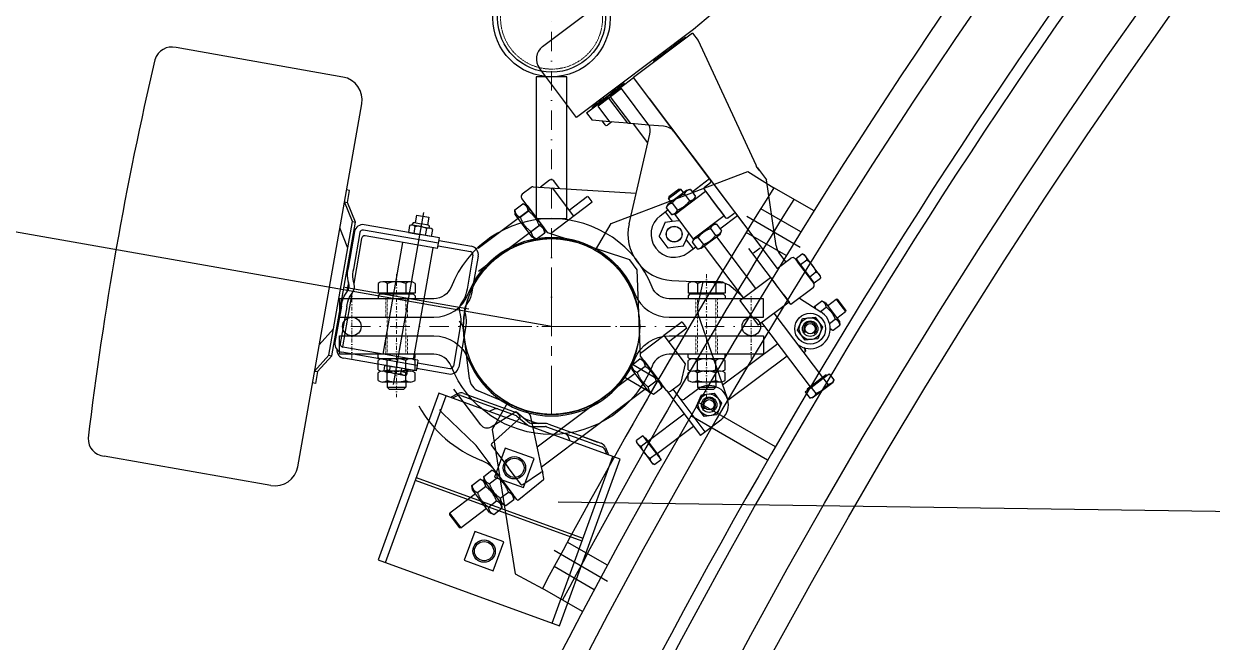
# Model space of a CAD drawing. Header units: millimetres. Extents: x -139278 to 641613, y -260926 to 217780.
# Drawn here: x 141331 to 142101, y -78704 to -78303 of the extents above; entities that cross this region are included whole.
import ezdxf

# ---------------------------------------------------------------- set-up
doc = ezdxf.new("R2010")
doc.units = ezdxf.units.MM
for name, pattern in [('MITTE', [50.8, 31.75, -6.35, 6.35, -6.35]), ('STRICHLINIE', [0.75, 0.5, -0.25]), ('STRICHPUNKT', [25.4, 12.7, -6.35, 0, -6.35])]:
    doc.linetypes.add(name, pattern=pattern)
for name, color, linetype, lineweight in [('10_30_AntennentraegerAchse', 61, 'MITTE', 18), ('10_30_Sektorantenne_MHA', 21, 'Continuous', 25), ('10_31_SystemGestell_Kabelbock', 6, 'Continuous', 25), ('10_yy_Stahl', 6, 'Continuous', 25), ('10_yy_Stahl_Achse', 8, 'STRICHPUNKT', 9), ('10_yy_Stahl_VDK', 8, 'STRICHLINIE', 9), ('20_30_Sektorantenne_MHA', 7, 'Continuous', 25), ('99_Gebaeude_VDK', 53, 'STRICHLINIE', 18)]:
    doc.layers.add(name, color=color, linetype=linetype, lineweight=lineweight)

# ---------------------------------------------------------------- blocks, each defined once
blk = doc.blocks.new('M12 HV Seite Kopf')
at = {"color": 0, "linetype": 'ByBlock', "lineweight": -2}
for p, q in [((-11.96, 10), (-11.96, 3.6)), ((8.97, 11), (-8.97, 11)), ((-5.98, 10), (-5.98, 3.6)), ((5.98, 10), (5.98, 3.6)), ((11.96, 10), (11.96, 3.6)), ((-11, 3), (-12, 2)), ((-12, 2), (-12, 0)), ((12, 0), (-12, 0)), ((11.96, 3.6), (-11.96, 3.6)), ((11, 3), (-11, 3)), ((-10, 3.6), (-10, 3)), ((10, 3.6), (10, 3)), ((11, 3), (12, 2)), ((12, 2), (12, 0))]:
    blk.add_line(p, q, dxfattribs=at)
for centre, radius, start, end in [((-8.97, 6.03), 4.97, 53.00075, 126.99925), ((0, -7.37), 18.37, 71.00542, 108.99458), ((8.97, 6.03), 4.97, 53.00075, 126.99925)]:
    blk.add_arc(centre, radius, start, end, dxfattribs=at)
blk = doc.blocks.new('M 12 HV Seite Mutter gekontert')
at = {"color": 0, "linetype": 'ByBlock', "lineweight": -2}
for p, q in [((0, 12), (0, -12)), ((2, 12), (0, 12)), ((3, 11), (2, 12)), ((3, 11), (3, -11)), ((10, 11.96), (4, 11.96)), ((11, 8.97), (11, -8.97)), ((11, 8.97), (11, -8.97)), ((17, 11.96), (12, 11.96)), ((18, 8.97), (18, -8.97)), ((10, 5.98), (4, 5.98)), ((17, 5.98), (12, 5.98)), ((18, 6), (21.25, 6)), ((21.25, -6), (21.25, 6)), ((21.25, 6), (22.75, 4.5)), ((22.75, 4.5), (22.75, -4.5)), ((10, -5.98), (4, -5.98)), ((17, -5.98), (12, -5.98)), ((18, -6), (21.25, -6)), ((21.25, -6), (22.75, -4.5)), ((2, -12), (0, -12)), ((3, -11), (2, -12)), ((10, -11.96), (4, -11.96)), ((17, -11.96), (12, -11.96))]:
    blk.add_line(p, q, dxfattribs=at)
for centre, radius, start, end in [((7.97, 8.97), 4.97, 143.00075, 216.99925), ((6.03, 8.97), 4.97, 323.00075, 36.99925), ((15.97, 8.97), 4.97, 143.00075, 216.99925), ((13.03, 8.97), 4.97, 323.00075, 36.99925), ((21.37, 0), 18.37, 161.00542, 198.99458), ((-7.37, 0), 18.37, 341.00542, 18.99458), ((29.37, 0), 18.37, 161.00542, 198.99458), ((-0.37, 0), 18.37, 341.00542, 18.99458), ((7.97, -8.97), 4.97, 143.00075, 216.99925), ((6.03, -8.97), 4.97, 323.00075, 36.99925), ((15.97, -8.97), 4.97, 143.00075, 216.99925), ((13.03, -8.97), 4.97, 323.00075, 36.99925)]:
    blk.add_arc(centre, radius, start, end, dxfattribs=at)
blk = doc.blocks.new('M12 HV Schelle seite')
at = {"color": 8, "linetype": 'STRICHPUNKT', "lineweight": 5, "ltscale": 0.2}
blk.add_line((0, 16), (0, -63.75), dxfattribs=at)
at = {"layer": '10_yy_Stahl_VDK', "ltscale": 0.2}
for p, q in [((-7, -12), (-7, 0)), ((6, 0), (6, -36)), ((7, -12), (7, 0)), ((-6, 0), (-6, -36)), ((-7, -36), (-7, -24)), ((7, -36), (7, -24))]:
    blk.add_line(p, q, dxfattribs=at)
blk.add_blockref('M12 HV Seite Kopf', (0, 0))
at = {"rotation": 270}
blk.add_blockref('M 12 HV Seite Mutter gekontert', (0, -36), dxfattribs=at)
blk = doc.blocks.new('Sektor-AL 114.3 oben_08')
for points in [[(22163.34, 10928.02, -0.308308), (22155.73, 10916.85, 0.681385), (22155.73, 10786.56, -0.308308), (22163.34, 10775.39), (22163.34, 10714.21), (22175.34, 10714.21), (22175.34, 10775.39, 0.308308), (22160.12, 10797.73, -0.681385), (22160.12, 10905.69, 0.308308), (22175.34, 10928.02), (22175.34, 10989.21), (22163.34, 10989.21)], [(22199.34, 10928.02, 0.308308), (22206.95, 10916.85, -0.681385), (22206.95, 10786.56, 0.308308), (22199.34, 10775.39), (22199.34, 10714.21), (22187.34, 10714.21), (22187.34, 10775.39, -0.308308), (22202.56, 10797.73, 0.681385), (22202.56, 10905.69, -0.308308), (22187.34, 10928.02), (22187.34, 10989.21), (22199.34, 10989.21)]]:
    blk.add_lwpolyline(points, format="xyb", close=True)
blk.add_lwpolyline([(22019.39, 10841.71), (22111.34, 10841.71), (22111.34, 10861.71), (22019.39, 10861.71)], close=True)
for centre, radius in [((22181.34, 10981.21), 6), ((21981.34, 10851.71), 38.05), ((21981.34, 10851.71), 35), ((22181.34, 10722.21), 6)]:
    blk.add_circle(centre, radius)
at = {"layer": '10_yy_Stahl_Achse'}
for p, q in [((22181.34, 10989.21), (22181.34, 10714.21)), ((22181.34, 10851.71), (21981.34, 10851.71))]:
    blk.add_line(p, q, dxfattribs=at)
at = {"layer": '10_yy_Stahl_Achse', "ltscale": 0.2}
for p, q in [((22202.1, 10981.21), (22160.58, 10981.21)), ((22202.1, 10722.21), (22160.58, 10722.21))]:
    blk.add_line(p, q, dxfattribs=at)
at = {"layer": '10_yy_Stahl_VDK'}
blk.add_circle((21981.34, 10851.71), 33.05, dxfattribs=at)
at = {"layer": '99_Gebaeude_VDK'}
blk.add_circle((22181.34, 10851.71), 57.15, dxfattribs=at)
at = {"rotation": 90}
for p in [(22163.34, 10952.21), (22163.34, 10751.21)]:
    blk.add_blockref('M12 HV Schelle seite', p, dxfattribs=at)

msp = doc.modelspace()

# ---------------------------------------------------------------- linework, layer by layer
for p, q in [((141828.826, -78252.871), (141765.211, -78306.443)), ((141667.273, -78317.638), (141716.788, -78280.326)), ((141765.211, -78306.443), (141689.377, -78363.588)), ((141764.553, -78308.817), (141726.218, -78337.704)), ((141749.711, -78319.375), (141760.093, -78311.552)), ((141757.14, -78313.777), (141756.538, -78312.978)), ((141758.09, -78313.062), (141757.14, -78313.777)), ((141758.09, -78313.062), (141757.488, -78312.263)), ((141760.093, -78311.552), (141760.394, -78311.951)), ((141764.553, -78308.817), (141768.164, -78313.609)), ((141673.162, -78499.143), (140658.821, -78320.287)), ((141739.329, -78327.199), (141749.711, -78319.375)), ((141746.952, -78321.454), (141746.351, -78320.655)), ((141747.902, -78320.739), (141746.952, -78321.454)), ((141747.902, -78320.739), (141747.3, -78319.94)), ((141751.281, -78318.192), (141750.679, -78317.394)), ((141752.817, -78317.035), (141751.281, -78318.192)), ((141752.817, -78317.035), (141752.215, -78316.236)), ((141753.175, -78316.765), (141752.573, -78315.966)), ((141754.393, -78315.847), (141753.175, -78316.765)), ((141754.393, -78315.847), (141753.791, -78315.048)), ((141755.786, -78314.798), (141754.393, -78315.847)), ((141755.786, -78314.798), (141755.184, -78313.999)), ((141756.195, -78314.489), (141755.594, -78313.69)), ((141757.14, -78313.777), (141756.195, -78314.489)), ((141768.164, -78313.609), (141805.501, -78394.355)), ((141739.762, -78326.872), (141739.16, -78326.074)), ((141739.329, -78327.199), (141739.63, -78327.598)), ((141740.939, -78325.985), (141739.762, -78326.872)), ((141740.939, -78325.985), (141740.338, -78325.186)), ((141741.298, -78325.715), (141740.696, -78324.916)), ((141741.298, -78325.715), (141740.939, -78325.985)), ((141742.475, -78324.828), (141741.298, -78325.715)), ((141742.475, -78324.828), (141741.873, -78324.029)), ((141742.987, -78324.442), (141742.385, -78323.643)), ((141744.206, -78323.524), (141742.987, -78324.442)), ((141744.206, -78323.524), (141743.604, -78322.725)), ((141745.598, -78322.475), (141744.206, -78323.524)), ((141745.598, -78322.475), (141744.996, -78321.676)), ((141746.008, -78322.166), (141745.406, -78321.367)), ((141746.952, -78321.454), (141746.008, -78322.166)), ((141689.377, -78363.588), (141665.304, -78331.643)), ((141709.945, -78349.341), (141720.327, -78341.518)), ((141716.197, -78344.63), (141715.595, -78343.831)), ((141716.607, -78344.321), (141716.005, -78343.522)), ((141716.658, -78344.283), (141716.056, -78343.484)), ((141717.016, -78344.012), (141716.415, -78343.214)), ((141717.016, -78344.012), (141716.658, -78344.283)), ((141717.579, -78343.588), (141716.978, -78342.79)), ((141718.757, -78342.701), (141717.579, -78343.588)), ((141717.8, -78344.048), (141726.218, -78337.704)), ((141718.757, -78342.701), (141718.155, -78341.902)), ((141719.115, -78342.431), (141718.514, -78341.632)), ((141719.115, -78342.431), (141718.757, -78342.701)), ((141720.293, -78341.544), (141719.115, -78342.431)), ((141720.293, -78341.544), (141719.691, -78340.745)), ((141720.327, -78341.518), (141720.628, -78341.917)), ((141776.47, -78404.39), (141726.218, -78337.704)), ((141699.562, -78357.165), (141709.945, -78349.341)), ((141702.691, -78355.433), (141709.692, -78350.158)), ((141718.402, -78344.847), (141703.293, -78356.232)), ((141707.187, -78351.419), (141705.651, -78352.577)), ((141707.187, -78351.419), (141706.585, -78350.621)), ((141710.107, -78349.845), (141709.692, -78350.158)), ((141710.107, -78349.845), (141710.384, -78349.636)), ((141722.623, -78367.317), (141710.294, -78350.956)), ((141710.799, -78349.324), (141710.384, -78349.636)), ((141710.799, -78349.324), (141717.8, -78344.048)), ((141724.475, -78367.473), (141711.401, -78350.122)), ((141712.102, -78347.716), (141711.5, -78346.917)), ((141713.043, -78347.006), (141712.102, -78347.716)), ((141713.043, -78347.006), (141712.441, -78346.208)), ((141713.996, -78346.289), (141713.043, -78347.006)), ((141713.996, -78346.289), (141713.394, -78345.49)), ((141714.405, -78345.98), (141713.804, -78345.181)), ((141714.559, -78345.864), (141713.957, -78345.066)), ((141714.559, -78345.864), (141714.405, -78345.98)), ((141716.197, -78344.63), (141714.559, -78345.864)), ((141716.607, -78344.321), (141716.197, -78344.63)), ((141716.658, -78344.283), (141716.607, -78344.321)), ((141736.196, -78368.461), (141718.402, -78344.847)), ((141736.449, -78351.281), (141819.5, -78461.493)), ((141695.87, -78360.573), (141702.691, -78355.433)), ((141699.562, -78357.165), (141699.863, -78357.564)), ((141700.378, -78356.55), (141699.776, -78355.752)), ((141701.32, -78355.841), (141700.378, -78356.55)), ((141701.32, -78355.841), (141700.718, -78355.042)), ((141702.272, -78355.123), (141701.32, -78355.841)), ((141702.272, -78355.123), (141701.67, -78354.324)), ((141702.682, -78354.814), (141702.08, -78354.016)), ((141702.835, -78354.699), (141702.234, -78353.9)), ((141702.835, -78354.699), (141702.682, -78354.814)), ((141704.474, -78353.464), (141702.835, -78354.699)), ((141710.902, -78366.328), (141703.293, -78356.232)), ((141704.474, -78353.464), (141703.872, -78352.665)), ((141704.883, -78353.155), (141704.281, -78352.357)), ((141704.934, -78353.117), (141704.333, -78352.318)), ((141704.883, -78353.155), (141704.474, -78353.464)), ((141705.293, -78352.847), (141704.691, -78352.048)), ((141705.293, -78352.847), (141704.934, -78353.117)), ((141705.651, -78352.577), (141705.049, -78351.778)), ((141695.87, -78360.573), (141699.481, -78365.365)), ((141710.902, -78366.328), (141699.481, -78365.365)), ((141707.988, -78368.346), (141706.167, -78365.929)), ((141712.184, -78366.436), (141709.388, -78368.543)), ((141722.623, -78367.317), (141710.902, -78366.328)), ((141723.317, -78367.375), (141722.623, -78367.317)), ((141723.781, -78367.414), (141723.317, -78367.375)), ((141723.418, -78432.496), (141736.841, -78374.353)), ((141724.475, -78367.473), (141723.781, -78367.414)), ((141736.196, -78368.461), (141724.475, -78367.473)), ((141735.541, -78379.985), (141726.223, -78367.62)), ((141745.836, -78369.274), (141736.196, -78368.461)), ((141807.755, -78397.719), (141805.949, -78395.323)), ((141806.592, -78396.176), (141812.569, -78404.108)), ((141671.869, -78404.328), (141665.95, -78408.789)), ((141678.316, -78409.56), (141674.67, -78404.722)), ((141764.241, -78411.728), (141775.567, -78403.192)), ((141776.47, -78404.39), (141819.5, -78461.493)), ((141818.706, -78446.751), (141812.569, -78404.108)), ((141659.988, -78408.898), (141654.19, -78413.268)), ((141661.317, -78408.5), (141727.998, -78412.659)), ((141687.522, -78427.592), (141673.718, -78409.273)), ((141748.485, -78419.844), (141760.704, -78410.636)), ((141748.485, -78419.844), (141760.704, -78410.636)), ((141749.022, -78416.153), (141753.015, -78413.144)), ((141752.563, -78412.545), (141749.169, -78415.102)), ((141755.958, -78409.987), (141752.563, -78412.545)), ((141753.015, -78413.144), (141757.008, -78410.135)), ((141753.02, -78426.444), (141772.986, -78411.398)), ((141755.958, -78409.987), (141757.008, -78410.135)), ((141758.588, -78412.231), (141757.008, -78410.135)), ((141759.268, -78413.285), (141762.576, -78417.676)), ((141760.704, -78410.636), (141763.188, -78410.331)), ((141763.188, -78410.331), (141766.496, -78414.721)), ((141772.083, -78410.2), (141785.925, -78428.569)), ((141772.28, -78408.8), (141776.273, -78405.791)), ((141772.986, -78411.398), (141776.446, -78415.991)), ((141843.303, -78424.169), (141817.306, -78409.159)), ((141649.266, -78423.514), (141654.534, -78419.544)), ((141670.647, -78438.431), (141653.796, -78416.069)), ((141657.299, -78420.717), (141654.534, -78419.544)), ((141657.299, -78420.717), (141668.348, -78435.38)), ((141699.502, -78418.565), (141672.383, -78439.001)), ((141684.513, -78423.599), (141696.493, -78414.572)), ((141696.659, -78414.793), (141699.313, -78418.314)), ((141748.485, -78419.844), (141747.507, -78422.148)), ((141749.169, -78415.102), (141749.022, -78416.153)), ((141750.601, -78418.249), (141749.022, -78416.153)), ((141751.427, -78419.194), (141754.736, -78423.584)), ((141765.519, -78417.025), (141753.299, -78426.233)), ((141765.519, -78417.025), (141766.496, -78414.721)), ((141781.562, -78422.779), (141776.446, -78415.991)), ((141659.212, -78423.257), (141625.65, -78448.547)), ((141649.632, -78426.494), (141649.266, -78423.514)), ((141660.681, -78441.157), (141649.632, -78426.494)), ((141660.681, -78441.157), (141649.632, -78426.494)), ((141652.811, -78428.218), (141658.079, -78424.248)), ((141743.622, -78427.265), (141748.559, -78423.544)), ((141746.816, -78424.858), (141751.327, -78430.843)), ((141747.507, -78422.148), (141750.815, -78426.538)), ((141753.299, -78426.233), (141750.815, -78426.538)), ((141753.02, -78426.444), (141765.056, -78442.416)), ((141785.022, -78427.371), (141765.056, -78442.416)), ((141781.562, -78422.779), (141785.022, -78427.371)), ((141782.295, -78435.687), (141793.622, -78427.152)), ((141787.325, -78428.766), (141791.318, -78425.757)), ((141834.418, -78447.906), (141799.761, -78427.897)), ((141834.829, -78437.752), (141808.835, -78422.744)), ((141666.434, -78432.84), (141625.713, -78463.526)), ((141659.901, -78437.627), (141665.169, -78433.657)), ((141668.348, -78435.38), (141668.714, -78438.361)), ((141746.742, -78431.406), (141742.907, -78440.441)), ((141746.742, -78431.406), (141751.327, -78430.843)), ((141751.327, -78430.843), (141755.911, -78430.28)), ((141765.336, -78442.206), (141777.555, -78432.998)), ((141765.336, -78442.206), (141777.555, -78432.998)), ((141776.119, -78435.647), (141779.427, -78440.037)), ((141777.555, -78432.998), (141780.039, -78432.693)), ((141780.039, -78432.693), (141783.347, -78437.083)), ((141660.681, -78441.157), (141663.446, -78442.331)), ((141663.446, -78442.331), (141668.714, -78438.361)), ((141723.887, -78455.91), (141670.647, -78438.431)), ((141748.814, -78448.279), (141742.907, -78440.441)), ((141758.556, -78447.083), (141760.36, -78442.832)), ((141760.36, -78442.832), (141762.165, -78438.58)), ((141760.36, -78442.832), (141764.871, -78448.817)), ((141765.336, -78442.206), (141764.358, -78444.51)), ((141768.278, -78441.555), (141771.586, -78445.946)), ((141782.369, -78439.387), (141770.15, -78448.595)), ((141805.529, -78474.525), (141780.253, -78440.982)), ((141782.369, -78439.387), (141783.347, -78437.083)), ((141825.36, -78453.069), (141799.369, -78438.063)), ((141758.556, -78447.083), (141748.814, -78448.279)), ((141761.676, -78451.224), (141766.614, -78447.503)), ((141764.358, -78444.51), (141767.666, -78448.9)), ((141770.15, -78448.595), (141767.666, -78448.9)), ((141797.543, -78480.543), (141772.267, -78447)), ((141823.538, -78478.484), (141800.978, -78448.546)), ((141808.456, -78448.261), (141804.161, -78451.498)), ((141825.09, -78457.28), (141820.618, -78451.345)), ((141728.701, -78462.299), (141723.887, -78455.91)), ((141819.5, -78461.493), (141828.285, -78454.873)), ((141831.086, -78455.267), (141843.122, -78471.239)), ((141831.675, -78455.051), (141835.699, -78452.018)), ((141834.626, -78458.968), (141831.675, -78455.051)), ((141832.949, -78456.742), (141832.47, -78457.103)), ((141832.47, -78457.103), (141841.738, -78469.402)), ((141834.626, -78458.968), (141838.651, -78455.936)), ((141840.539, -78466.815), (141834.626, -78458.968)), ((141837.1, -78452.613), (141835.699, -78452.018)), ((141842.215, -78459.401), (141837.1, -78452.613)), ((141847.33, -78466.19), (141842.215, -78459.401)), ((141730.828, -78518.294), (141728.701, -78462.299)), ((141795.147, -78482.348), (141815.113, -78467.303)), ((141815.113, -78467.303), (141818.573, -78471.895)), ((141840.539, -78466.815), (141844.564, -78463.782)), ((141843.491, -78470.732), (141840.539, -78466.815)), ((141847.33, -78466.19), (141847.516, -78467.7)), ((141751.079, -78469.203), (141783.652, -78470.911)), ((141767.993, -78485.771), (141771.41, -78470.269)), ((141796.744, -78479.482), (141789.689, -78473.35)), ((141823.689, -78478.683), (141818.573, -78471.895)), ((141842.728, -78474.04), (141828.353, -78484.873)), ((141842.217, -78469.041), (141841.738, -78469.402)), ((141843.491, -78470.732), (141847.516, -78467.7)), ((141795.147, -78482.348), (141807.183, -78498.321)), ((141828.353, -78484.873), (141823.538, -78478.484)), ((141823.689, -78478.683), (141827.149, -78483.276)), ((141833.943, -78480.66), (141847.835, -78489.62)), ((141843.866, -78485.933), (141848.256, -78482.624)), ((141850.56, -78483.602), (141848.256, -78482.624)), ((141852.155, -78485.719), (141857.745, -78481.506)), ((141858.796, -78481.654), (141857.745, -78481.506)), ((141857.745, -78481.506), (141860.754, -78485.499)), ((141861.353, -78485.048), (141858.796, -78481.654)), ((141827.149, -78483.276), (141807.183, -78498.321)), ((141844.016, -78487.157), (141843.866, -78485.933)), ((141847.448, -78489.38), (141851.21, -78486.545)), ((141850.56, -78483.602), (141859.768, -78495.822)), ((141858.173, -78493.705), (141863.763, -78489.492)), ((141860.754, -78485.499), (141863.763, -78489.492)), ((141863.911, -78488.442), (141861.353, -78485.048)), ((141863.911, -78488.442), (141863.763, -78489.492)), ((141757.878, -78496.033), (141745.898, -78505.06)), ((141760.721, -78499.805), (141758.067, -78496.284)), ((141787.119, -78545.824), (141768.304, -78491.179)), ((141841.009, -78538.224), (141809.579, -78496.515)), ((141848.995, -78532.206), (141817.566, -78490.497)), ((141832.671, -78501.541), (141835.866, -78494.013)), ((141835.866, -78494.013), (141843.984, -78493.016)), ((141843.984, -78493.016), (141848.906, -78499.548)), ((141853.356, -78497.221), (141857.119, -78494.385)), ((141859.768, -78495.822), (141860.073, -78498.306)), ((141619.894, -78533.022), (141615.809, -78499.76)), ((141730.759, -78516.468), (141745.898, -78505.06)), ((141745.898, -78505.06), (141759.74, -78523.429)), ((141748.907, -78509.053), (141760.887, -78500.026)), ((141837.593, -78508.073), (141832.671, -78501.541)), ((141848.906, -78499.548), (141845.711, -78507.077)), ((141853.786, -78500.809), (141855.682, -78501.614)), ((141855.682, -78501.614), (141860.073, -78498.306)), ((141784.085, -78537.013), (141819.81, -78510.092)), ((141833.76, -78511.988), (141834.129, -78511.709)), ((141837.46, -78513.111), (141837.711, -78515.156)), ((141845.711, -78507.077), (141837.593, -78508.073)), ((141725.094, -78524.142), (141730.363, -78520.172)), ((141733.127, -78521.345), (141730.363, -78520.172)), ((141747.679, -78540.656), (141730.828, -78518.294)), ((141787.459, -78546.992), (141825.828, -78518.079)), ((141836.714, -78515.908), (141837.711, -78515.156)), ((141725.46, -78527.123), (141725.094, -78524.142)), ((141736.51, -78541.786), (141725.46, -78527.123)), ((141736.51, -78541.786), (141725.46, -78527.123)), ((141728.639, -78528.846), (141733.908, -78524.876)), ((141733.127, -78521.345), (141744.177, -78536.008)), ((141759.74, -78523.429), (141757.028, -78535.513)), ((141727.374, -78529.662), (141663.91, -78577.486)), ((141735.729, -78538.255), (141740.998, -78534.285)), ((141744.177, -78536.008), (141744.543, -78538.989)), ((141851.152, -78530.581), (141838.853, -78539.849)), ((141841.44, -78538.651), (141849.287, -78532.738)), ((141848.854, -78540.326), (141855.642, -78535.211)), ((141849.287, -78532.738), (141853.204, -78529.786)), ((141849.287, -78532.738), (141852.319, -78536.762)), ((141851.513, -78531.06), (141851.152, -78530.581)), ((141853.204, -78529.786), (141856.237, -78533.811)), ((141855.642, -78535.211), (141856.237, -78533.811)), ((141627.32, -78562.94), (141609.857, -78539.766)), ((141656.76, -78554.103), (141625.912, -78541.009)), ((141734.596, -78539.246), (141666.662, -78590.437)), ((141736.51, -78541.786), (141739.274, -78542.959)), ((141739.274, -78542.959), (141744.543, -78538.989)), ((141747.679, -78540.656), (141769.645, -78569.806)), ((141756.279, -78536.68), (141750.48, -78541.05)), ((141772.84, -78567.399), (141752.077, -78539.846)), ((141767.778, -78539.911), (141759.392, -78546.23)), ((141767.182, -78550.89), (141770.378, -78543.362)), ((141770.378, -78543.362), (141778.496, -78542.365)), ((141778.496, -78542.365), (141783.418, -78548.897)), ((141837.523, -78541.603), (141841.44, -78538.651)), ((141837.523, -78541.603), (141840.555, -78545.627)), ((141839.214, -78540.328), (141838.853, -78539.849)), ((141841.44, -78538.651), (141844.473, -78542.675)), ((141842.065, -78545.442), (141848.854, -78540.326)), ((141772.105, -78557.422), (141767.182, -78550.89)), ((141818.253, -78577.137), (141768.459, -78548.389)), ((141783.418, -78548.897), (141780.222, -78556.425)), ((141842.065, -78545.442), (141840.555, -78545.627)), ((141624.074, -78576.102), (141602.483, -78555.414)), ((141633.962, -78564.171), (141649.305, -78554.584)), ((141652.41, -78558.705), (141634.377, -78574.942)), ((141650.634, -78554.83), (141652.54, -78557.36)), ((141667.037, -78592.201), (141659.697, -78557.666)), ((141735.674, -78573.493), (141759.114, -78555.83)), ((141813.255, -78585.799), (141763.459, -78557.049)), ((141780.222, -78556.425), (141772.105, -78557.422)), ((141741.692, -78581.48), (141765.132, -78563.817)), ((141782.823, -78559.876), (141769.645, -78569.806)), ((141732.295, -78570.007), (141728.271, -78573.04)), ((141728.456, -78574.55), (141728.271, -78573.04)), ((141728.456, -78574.55), (141733.572, -78581.338)), ((141735.247, -78573.924), (141731.223, -78576.957)), ((141732.295, -78570.007), (141735.247, -78573.924)), ((141733.57, -78571.698), (141734.049, -78571.337)), ((141743.317, -78583.636), (141734.049, -78571.337)), ((141735.247, -78573.924), (141741.16, -78581.771)), ((141638.576, -78595.325), (141624.181, -78576.222)), ((141634.247, -78576.287), (141645.049, -78590.622)), ((141733.572, -78581.338), (141738.687, -78588.127)), ((141741.16, -78581.771), (141737.136, -78584.804)), ((141741.16, -78581.771), (141744.112, -78585.688)), ((141738.687, -78588.127), (141740.087, -78588.721)), ((141744.112, -78585.688), (141740.087, -78588.721)), ((141742.838, -78583.997), (141743.317, -78583.636)), ((141621.564, -78602.157), (141626.832, -78598.187)), ((141629.597, -78599.361), (141626.832, -78598.187)), ((141629.231, -78596.38), (141634.499, -78592.41)), ((141629.597, -78599.361), (141629.231, -78596.38)), ((141632.776, -78601.084), (141638.044, -78597.114)), ((141637.264, -78593.584), (141634.499, -78592.41)), ((141637.264, -78593.584), (141648.313, -78608.247)), ((141647.001, -78606.505), (141638.576, -78595.325)), ((141653.207, -78601.448), (141645.049, -78590.622)), ((141654.579, -78601.665), (141665.937, -78593.713)), ((141668.194, -78597.643), (141667.489, -78594.324)), ((141621.93, -78605.138), (141621.564, -78602.157)), ((141632.979, -78619.801), (141621.93, -78605.138)), ((141625.109, -78606.862), (141630.377, -78602.892)), ((141640.646, -78614.024), (141629.597, -78599.361)), ((141640.646, -78614.024), (141629.597, -78599.361)), ((141667.845, -78598.628), (141652.019, -78611.444)), ((141653.207, -78601.448), (141653.306, -78601.579)), ((141653.301, -78601.573), (141653.303, -78601.558)), ((141623.844, -78607.678), (141607.312, -78620.136)), ((141632.199, -78616.271), (141637.467, -78612.301)), ((141639.866, -78610.493), (141645.134, -78606.523)), ((141643.411, -78615.197), (141648.679, -78611.228)), ((141650.591, -78611.269), (141647.001, -78606.505)), ((141648.313, -78608.247), (141648.679, -78611.228)), ((141607.135, -78621.396), (141607.312, -78620.136)), ((141607.135, -78621.396), (141610.204, -78625.469)), ((141610.923, -78624.927), (141607.312, -78620.136)), ((141631.065, -78617.262), (141614.534, -78629.719)), ((141632.979, -78619.801), (141635.744, -78620.975)), ((141635.744, -78620.975), (141641.012, -78617.005)), ((141640.646, -78614.024), (141641.012, -78617.005)), ((141640.646, -78614.024), (141643.411, -78615.197)), ((141610.204, -78625.469), (141613.273, -78629.542)), ((141614.534, -78629.719), (141610.923, -78624.927)), ((141613.273, -78629.542), (141614.534, -78629.719)), ((141709.418, -78664.413), (141674.761, -78644.404)), ((141709.36, -78653.987), (141683.369, -78638.981)), ((141700.829, -78669.846), (141674.835, -78654.839)), ((141693.303, -78683.976), (141667.306, -78668.967))]:
    msp.add_line(p, q)
for points in [[(141701.737, -78449.649), (141711.736, -78432.33), (141800.355, -78398.544), (141817.306, -78409.159)], [(141720.178, -78532.061), (141725.178, -78523.401), (141742.471, -78533.426), (141737.478, -78542.049), (141720.178, -78532.061)], [(141644.587, -78548.636), (141634.588, -78565.955), (141649.638, -78659.594), (141667.306, -78668.967)]]:
    msp.add_lwpolyline(points)
at = {"flags": 128}
msp.add_lwpolyline([(141667.037, -78592.201), (141667.125, -78592.616), (141667.21, -78593.014), (141667.288, -78593.381), (141667.356, -78593.702), (141667.413, -78593.966), (141667.454, -78594.162), (141667.48, -78594.283), (141667.489, -78594.324)], dxfattribs=at)
for centre, radius in [((145362.127, -80628.968), 4048.5), ((145362.127, -80628.968), 4030.5), ((141752.649, -78439.245), 5.1), ((141752.649, -78439.245), 5.05), ((141673.162, -78499.143), 57.15), ((141673.162, -78499.143), 57), ((141840.788, -78500.545), 10), ((141840.788, -78500.545), 7.083), ((141840.788, -78500.545), 5), ((141840.788, -78500.545), 3.333), ((141775.3, -78549.893), 7.083), ((141775.3, -78549.893), 5), ((141775.3, -78549.893), 3.333)]:
    msp.add_circle(centre, radius)
for centre, radius, start, end in [((145362.127, -80628.968), 4152.5, 135, 165), ((145362.127, -80628.968), 4095, 135, 165), ((145362.127, -80628.968), 4087.5, 135, 165), ((141673.291, -78325.625), 10, 127, 217), ((141708.787, -78367.744), 1, 217, 307), ((141727.097, -78372.104), 10, 347, 21.247222), ((141744.995, -78379.239), 10, 37, 85.17983), ((141814.578, -78390.158), 10, 204.816343, 217), ((141806.812, -78394.807), 1, 204.816343, 217), ((141673.073, -78405.925), 2, 37, 127), ((141775.671, -78404.992), 1, 307, 37), ((141655.393, -78414.865), 2, 127, 217), ((141661.192, -78410.496), 2, 86.431072, 127), ((145362.127, -80628.968), 4182.5, 147.94472, 152.05528), ((141772.882, -78409.599), 1, 127, 217), ((145362.127, -80628.968), 4167.5, 147.937319, 152.062681), ((141752.649, -78439.245), 15, 127, 307), ((141786.723, -78427.967), 1, 217, 307), ((141791.92, -78426.555), 1, 37, 127), ((141752.649, -78439.245), 30, 167, 267), ((141828.604, -78445.327), 10, 188.189206, 217), ((141829.488, -78456.47), 2, 37, 127), ((141783.128, -78480.897), 10, 49, 87), ((141841.525, -78472.443), 2, 307, 37), ((141777.759, -78487.924), 10, 167.568928, 199), ((141840.788, -78500.545), 13, 232.942363, 59.184862), ((141610.847, -78500.37), 5, 7.00003, 61.999979), ((141840.788, -78500.545), 4.208, 127, 217), ((141840.788, -78500.545), 4.208, 307, 127), ((141629.819, -78531.804), 10, 187.000005, 246.999995), ((141755.075, -78535.083), 2, 307, 347.568928), ((141749.277, -78539.453), 2, 217, 307), ((141775.3, -78549.893), 12.5, 307, 127), ((141656.785, -78511.483), 80, 209.329086, 248.788329), ((141758.188, -78544.632), 2, 217, 307), ((141775.3, -78549.893), 4.208, 127, 217), ((141775.3, -78549.893), 4.208, 307, 127), ((141612.86, -78544.583), 15, 214.082329, 226.223768), ((141649.835, -78555.432), 1, 37, 122), ((141651.741, -78557.962), 1, 312, 37), ((141654.806, -78558.705), 5, 12.000027, 66.999965), ((141631.313, -78559.931), 5, 217, 302), ((141635.046, -78575.685), 1, 132, 217), ((141623.382, -78576.824), 1, 37, 46.223768), ((141620.604, -78604.708), 20, 37.000007, 68.788329), ((141666.51, -78594.532), 1, 12, 125), ((141667.216, -78597.851), 1, 309, 12), ((141654.006, -78600.846), 1, 217, 305), ((141651.389, -78610.667), 1, 217, 309)]:
    msp.add_arc(centre, radius, start, end)
at = {"ltscale": 4}
msp.add_arc((145362.127, -80628.968), 4136.576, 141.160381, 309.497963, dxfattribs=at)
for points, weights in [([(141759.268, -78413.285), (141754.495, -78415.108), (141751.427, -78419.194)], [1, 1.15470053838, 1]), ([(141763.188, -78410.331), (141760.375, -78410.677), (141759.268, -78413.285)], [1, 1.15470053838, 1]), ([(141658.079, -78424.248), (141657.665, -78420.872), (141654.534, -78419.544)], [1, 1.15470053838, 1]), ([(141751.427, -78419.194), (141748.614, -78419.539), (141747.507, -78422.148)], [1, 1.15470053838, 1]), ([(141754.736, -78423.584), (141759.509, -78421.761), (141762.576, -78417.676)], [1, 1.15470053838, 1]), ([(141762.576, -78417.676), (141765.389, -78417.33), (141766.496, -78414.721)], [1, 1.15470053838, 1]), ([(141649.266, -78423.514), (141649.68, -78426.889), (141652.811, -78428.218)], [1, 1.15470053838, 1]), ([(141652.811, -78428.218), (141654.998, -78433.946), (141659.901, -78437.627)], [1, 1.15470053838, 1]), ([(141665.169, -78433.657), (141662.982, -78427.929), (141658.079, -78424.248)], [1, 1.15470053838, 1]), ([(141750.815, -78426.538), (141753.628, -78426.193), (141754.736, -78423.584)], [1, 1.15470053838, 1]), ([(141668.714, -78438.361), (141668.3, -78434.985), (141665.169, -78433.657)], [1, 1.15470053838, 1]), ([(141776.119, -78435.647), (141771.346, -78437.47), (141768.278, -78441.555)], [1, 1.15470053838, 1]), ([(141780.039, -78432.693), (141777.226, -78433.038), (141776.119, -78435.647)], [1, 1.15470053838, 1]), ([(141659.901, -78437.627), (141660.315, -78441.002), (141663.446, -78442.331)], [1, 1.15470053838, 1]), ([(141768.278, -78441.555), (141765.465, -78441.901), (141764.358, -78444.51)], [1, 1.15470053838, 1]), ([(141771.586, -78445.946), (141776.359, -78444.123), (141779.427, -78440.037)], [1, 1.15470053838, 1]), ([(141779.427, -78440.037), (141782.24, -78439.692), (141783.347, -78437.083)], [1, 1.15470053838, 1]), ([(141767.666, -78448.9), (141770.479, -78448.555), (141771.586, -78445.946)], [1, 1.15470053838, 1]), ([(141835.699, -78452.018), (141838.306, -78453.125), (141838.651, -78455.936)], [1, 1.15455095302, 1]), ([(141838.651, -78455.936), (141840.843, -78457.581), (141842.215, -78459.401)], [1, 1.0380269746, 1]), ([(141842.215, -78459.401), (141843.587, -78461.222), (141844.564, -78463.782)], [1, 1.0380269746, 1]), ([(141844.564, -78463.782), (141847.171, -78464.889), (141847.516, -78467.7)], [1, 1.15455095302, 1]), ([(141851.21, -78486.545), (141850.865, -78483.732), (141848.256, -78482.624)], [1, 1.15470053838, 1]), ([(141843.866, -78485.933), (141843.957, -78486.672), (141844.158, -78487.248)], [1, 1.03648687739, 1.05576253838]), ([(141857.119, -78494.385), (141855.296, -78489.612), (141851.21, -78486.545)], [1, 1.15470053838, 1]), ([(141860.073, -78498.306), (141859.727, -78495.493), (141857.119, -78494.385)], [1, 1.15470053838, 1]), ([(141853.787, -78500.34), (141854.455, -78501.093), (141855.682, -78501.614)], [1.07604463871, 1.06730084784, 1]), ([(141837.711, -78515.156), (141837.548, -78513.833), (141837.009, -78512.983)], [1, 1.06730084784, 1.07604463871]), ([(141733.908, -78524.876), (141733.493, -78521.5), (141730.363, -78520.172)], [1, 1.15470053838, 1]), ([(141725.094, -78524.142), (141725.509, -78527.517), (141728.639, -78528.846)], [1, 1.15470053838, 1]), ([(141728.639, -78528.846), (141730.826, -78534.574), (141735.729, -78538.255)], [1, 1.15470053838, 1]), ([(141740.998, -78534.285), (141738.811, -78528.557), (141733.908, -78524.876)], [1, 1.15470053838, 1]), ([(141744.543, -78538.989), (141744.128, -78535.614), (141740.998, -78534.285)], [1, 1.15470053838, 1]), ([(141856.237, -78533.811), (141855.13, -78536.417), (141852.319, -78536.762)], [1, 1.15455095302, 1]), ([(141735.729, -78538.255), (141736.144, -78541.63), (141739.274, -78542.959)], [1, 1.15470053838, 1]), ([(141844.473, -78542.675), (141843.366, -78545.282), (141840.555, -78545.627)], [1, 1.15455095302, 1]), ([(141848.854, -78540.326), (141847.033, -78541.698), (141844.473, -78542.675)], [1, 1.0380269746, 1]), ([(141852.319, -78536.762), (141850.674, -78538.955), (141848.854, -78540.326)], [1, 1.0380269746, 1]), ([(141731.223, -78576.957), (141728.616, -78575.851), (141728.271, -78573.04)], [1, 1.15455095302, 1]), ([(141733.572, -78581.338), (141732.2, -78579.518), (141731.223, -78576.957)], [1, 1.0380269746, 1]), ([(141737.136, -78584.804), (141734.943, -78583.159), (141733.572, -78581.338)], [1, 1.0380269746, 1]), ([(141740.087, -78588.721), (141737.481, -78587.615), (141737.136, -78584.804)], [1, 1.15455095302, 1]), ([(141630.377, -78602.892), (141629.963, -78599.516), (141626.832, -78598.187)], [1, 1.15470053838, 1]), ([(141629.231, -78596.38), (141629.645, -78599.756), (141632.776, -78601.084)], [1, 1.15470053838, 1]), ([(141638.044, -78597.114), (141637.63, -78593.739), (141634.499, -78592.41)], [1, 1.15470053838, 1]), ([(141645.134, -78606.523), (141642.947, -78600.795), (141638.044, -78597.114)], [1, 1.15470053838, 1]), ([(141621.564, -78602.157), (141621.978, -78605.533), (141625.109, -78606.862)], [1, 1.15470053838, 1]), ([(141637.467, -78612.301), (141635.28, -78606.573), (141630.377, -78602.892)], [1, 1.15470053838, 1]), ([(141632.776, -78601.084), (141634.963, -78606.812), (141639.866, -78610.493)], [1, 1.15470053838, 1]), ([(141625.109, -78606.862), (141627.296, -78612.589), (141632.199, -78616.271)], [1, 1.15470053838, 1]), ([(141641.012, -78617.005), (141640.598, -78613.629), (141637.467, -78612.301)], [1, 1.15470053838, 1]), ([(141639.866, -78610.493), (141640.28, -78613.869), (141643.411, -78615.197)], [1, 1.15470053838, 1]), ([(141648.679, -78611.228), (141648.265, -78607.852), (141645.134, -78606.523)], [1, 1.15470053838, 1]), ([(141632.199, -78616.271), (141632.613, -78619.646), (141635.744, -78620.975)], [1, 1.15470053838, 1])]:
    msp.add_rational_spline(points, weights, degree=2)
msp.add_point((141632.953, -78587.863))
at = {"layer": '10_30_AntennentraegerAchse'}
for p, q in [((141673.162, -78556.293), (141673.162, -78441.993)), ((141616.012, -78499.143), (141730.312, -78499.143))]:
    msp.add_line(p, q, dxfattribs=at)
at = {"layer": '10_30_Sektorantenne_MHA'}
for p, q in [((141565.529, -78652.158), (141604.862, -78544.093)), ((141612.193, -78542.756), (141607.689, -78545.122)), ((141611.853, -78544.064), (141608.959, -78545.584)), ((141614.275, -78543.901), (141650.146, -78556.957)), ((141616.229, -78542.484), (141650.83, -78555.078)), ((141619.683, -78545.869), (141620.367, -78543.99)), ((141635.881, -78552.742), (141632.783, -78554.256)), ((141650.747, -78557.304), (141657.673, -78563.115)), ((141652.033, -78555.772), (141658.958, -78561.583)), ((141669.284, -78562.051), (141660.244, -78562.051)), ((141660.244, -78564.051), (141669.284, -78564.051)), ((141669.968, -78564.172), (141705.839, -78577.228)), ((141670.652, -78562.292), (141705.253, -78574.886)), ((141683.605, -78570.112), (141685.005, -78573.263)), ((141693.284, -78570.53), (141703.046, -78574.083)), ((141707.589, -78578.909), (141708.829, -78581.934)), ((141708.17, -78577.688), (141710.099, -78582.396)), ((141673.594, -78691.49), (141712.926, -78583.425)), ((141693.602, -78636.518), (141585.538, -78597.186)), ((141692.918, -78638.397), (141584.854, -78599.065)), ((141677.406, -78612.866), (143010.683, -78631.721))]:
    msp.add_line(p, q, dxfattribs=at)
for points in [[(141717.625, -78585.136), (141600.163, -78542.383), (141560.831, -78650.448), (141678.293, -78693.2)], [(141661.878, -78584.799), (141643.084, -78577.958), (141636.244, -78596.752), (141655.038, -78603.593)], [(141642.212, -78638.831), (141623.418, -78631.991), (141616.578, -78650.784), (141635.372, -78657.625)]]:
    msp.add_lwpolyline(points, close=True, dxfattribs=at)
for centre, radius in [((141649.061, -78590.775), 7.25), ((141649.061, -78590.775), 6.25), ((141629.395, -78644.808), 7.25), ((141629.395, -78644.808), 6.25)]:
    msp.add_circle(centre, radius, dxfattribs=at)
for centre, radius, start, end in [((141613.248, -78546.72), 3, 70, 117.715422), ((141614.519, -78547.182), 5, 70, 117.715422), ((141637.198, -78555.437), 3, 70, 116.047164), ((141649.462, -78558.836), 2, 50, 70), ((141649.462, -78558.836), 4, 50, 70), ((141679.954, -78505.898), 58.15, 245.060526, 254.939476), ((141660.244, -78560.051), 4, 230, 270), ((141660.244, -78560.051), 2, 230, 270), ((141669.284, -78566.051), 4, 70, 90), ((141669.284, -78566.051), 2, 70, 90), ((141680.864, -78571.33), 3, 23.952836, 70), ((141703.543, -78579.585), 5, 22.284578, 70), ((141704.813, -78580.047), 3, 22.284578, 70)]:
    msp.add_arc(centre, radius, start, end, dxfattribs=at)
at = {"layer": '10_31_SystemGestell_Kabelbock', "ltscale": 5}
msp.add_circle((141673.162, -78499.143), 57.15, dxfattribs=at)
at = {"layer": '20_30_Sektorantenne_MHA'}
for p, q in [((141537.935, -78337.355), (141429.72, -78318.25)), ((141508.586, -78590.112), (141550.088, -78354.742)), ((141542.208, -78410.95), (141540.238, -78410.604)), ((141540.852, -78418.625), (141542.208, -78410.95)), ((141538.885, -78418.277), (141540.852, -78418.625)), ((141544.086, -78431.084), (141538.885, -78418.277)), ((141546.055, -78431.432), (141540.852, -78418.625)), ((141590.026, -78425.103), (141570.398, -78536.65)), ((141585.644, -78426.927), (141584.777, -78431.852)), ((141585.644, -78426.927), (141593.523, -78428.314)), ((141593.523, -78428.314), (141592.656, -78433.238)), ((141528.804, -78517.748), (141544.086, -78431.084)), ((141530.773, -78518.093), (141546.055, -78431.432)), ((141541.055, -78448.275), (141535.895, -78435.225)), ((141544.086, -78431.084), (141546.055, -78431.432)), ((141600.505, -78441.727), (141551.754, -78433.148)), ((141581.111, -78433.712), (141580.326, -78438.176)), ((141581.111, -78433.712), (141580.326, -78438.176)), ((141582.967, -78433.371), (141583.108, -78432.573)), ((141588.403, -78434.327), (141582.967, -78433.371)), ((141588.403, -78434.327), (141582.967, -78433.371)), ((141584.596, -78434.325), (141583.81, -78438.789)), ((141584.596, -78434.325), (141583.81, -78438.789)), ((141584.266, -78431.762), (141588.717, -78432.545)), ((141588.403, -78434.327), (141594.041, -78435.319)), ((141588.403, -78434.327), (141594.041, -78435.319)), ((141593.167, -78433.328), (141588.717, -78432.545)), ((141591.982, -78435.625), (141591.197, -78440.089)), ((141591.982, -78435.625), (141591.197, -78440.089)), ((141593.838, -78435.284), (141593.979, -78434.486)), ((141595.872, -78436.309), (141595.087, -78440.773)), ((141595.872, -78436.309), (141595.087, -78440.773)), ((141545.384, -78437.612), (141541.225, -78461.249)), ((141548.831, -78438.219), (141544.672, -78461.856)), ((141550.034, -78441.984), (141544.89, -78471.214)), ((141599.898, -78445.174), (141551.147, -78436.595)), ((141599.898, -78445.174), (141551.147, -78436.595)), ((141599.292, -78448.621), (141552.35, -78440.361)), ((141580.326, -78438.176), (141587.503, -78439.439)), ((141580.326, -78438.176), (141587.503, -78439.439)), ((141595.087, -78440.773), (141587.503, -78439.439)), ((141595.087, -78440.773), (141587.503, -78439.439)), ((141599.898, -78445.174), (141600.505, -78441.727)), ((141600.201, -78443.45), (141621.178, -78447.141)), ((141576.442, -78444.6), (141563.704, -78516.988)), ((141596.139, -78448.066), (141583.402, -78520.454)), ((141599.292, -78448.621), (141599.898, -78445.174)), ((141599.595, -78446.897), (141620.572, -78450.588)), ((141599.595, -78446.897), (141620.572, -78450.588)), ((141622.195, -78452.905), (141618.339, -78474.818)), ((141625.642, -78453.511), (141621.786, -78475.424)), ((141539.058, -78473.56), (141619.62, -78487.735)), ((141541.443, -78470.607), (141540.292, -78477.149)), ((141543.739, -78477.755), (141537.643, -78512.402)), ((141536.892, -78485.871), (141532.733, -78509.507)), ((141540.339, -78486.477), (141536.18, -78510.114)), ((141531.836, -78500.556), (141522.524, -78511.054)), ((141614.007, -78499.44), (141609.544, -78524.8)), ((141617.454, -78500.046), (141612.991, -78525.407)), ((141586.554, -78521.009), (141537.803, -78512.43)), ((141528.805, -78517.747), (141519.538, -78528.003)), ((141530.774, -78518.093), (141521.505, -78528.349)), ((141528.828, -78517.751), (141530.797, -78518.097)), ((141585.948, -78524.456), (141537.197, -78515.877)), ((141585.948, -78524.456), (141537.197, -78515.877)), ((141585.341, -78527.903), (141538.4, -78519.643)), ((141586.554, -78521.009), (141585.948, -78524.456)), ((141519.538, -78528.003), (141521.505, -78528.349)), ((141521.505, -78528.349), (141520.154, -78536.024)), ((141564.559, -78527.778), (141565.162, -78524.352)), ((141564.559, -78527.778), (141565.162, -78524.352)), ((141565.162, -78524.352), (141572.34, -78525.615)), ((141565.162, -78524.352), (141572.34, -78525.615)), ((141571.623, -78529.689), (141566.188, -78528.732)), ((141571.623, -78529.689), (141566.188, -78528.732)), ((141568.044, -78528.391), (141568.647, -78524.965)), ((141568.044, -78528.391), (141568.647, -78524.965)), ((141579.923, -78526.949), (141572.34, -78525.615)), ((141579.923, -78526.949), (141572.34, -78525.615)), ((141575.43, -78529.691), (141576.033, -78526.265)), ((141575.43, -78529.691), (141576.033, -78526.265)), ((141579.32, -78530.375), (141579.923, -78526.949)), ((141579.32, -78530.375), (141579.923, -78526.949)), ((141585.948, -78524.456), (141585.341, -78527.903)), ((141585.644, -78526.179), (141606.621, -78529.87)), ((141585.644, -78526.179), (141606.621, -78529.87)), ((141586.251, -78522.732), (141607.228, -78526.423)), ((141520.154, -78536.024), (141518.185, -78535.676)), ((141571.623, -78529.689), (141577.261, -78530.681)), ((141571.623, -78529.689), (141577.261, -78530.681)), ((141491.224, -78602.269), (141383, -78583.21))]:
    msp.add_line(p, q, dxfattribs=at)
for centre, radius, start, end in [((141426.871, -78329.15), 11.265, 75.352453, 164.336133), ((143588.813, -78835.793), 2231.768, 166.798461, 173.201539), ((141535.318, -78352.125), 15, 349.951885, 79.951885), ((141550.801, -78438.565), 5.5, 80.020373, 170.020373), ((141582.498, -78436.038), 2.708, 39.243075, 120.79767), ((141582.498, -78436.038), 2.708, 39.243075, 120.79767), ((141584.093, -78432.747), 1, 80.020373, 170.020373), ((141586.493, -78445.218), 11.057, 80.051028, 99.878598), ((141586.493, -78445.218), 11.057, 80.051028, 99.878598), ((141586.481, -78445.216), 11.057, 60.162152, 79.989718), ((141586.481, -78445.216), 11.057, 60.162152, 79.989718), ((141593.47, -78438.564), 3.295, 43.193709, 116.847037), ((141593.47, -78438.564), 3.295, 43.193709, 116.847037), ((141592.994, -78434.313), 1, 350.020373, 80.020373), ((141550.801, -78438.565), 2, 80.020373, 170.020373), ((141552.004, -78442.331), 2, 80.020373, 170.020373), ((141620.225, -78452.558), 2, 350.020373, 80.020373), ((141620.225, -78452.558), 5.5, 350.020373, 80.020373), ((141538.15, -78510.461), 5.5, 170.020373, 260.020373), ((141538.15, -78510.461), 2, 170.020373, 260.020373), ((141539.353, -78514.226), 5.5, 176.656847, 260.020373), ((141566.657, -78526.065), 2.708, 219.243075, 300.79767), ((141566.657, -78526.065), 2.708, 219.243075, 300.79767), ((141573.545, -78518.8), 11.057, 240.162147, 259.989718), ((141573.545, -78518.8), 11.057, 240.162147, 259.989718), ((141607.574, -78524.453), 5.5, 260.020373, 350.020373), ((141607.574, -78524.453), 2, 260.020373, 350.020373), ((141573.533, -78518.798), 11.057, 260.051028, 279.878593), ((141573.533, -78518.798), 11.057, 260.051028, 279.878593), ((141577.832, -78527.436), 3.295, 223.193709, 296.847037), ((141577.832, -78527.436), 3.295, 223.193709, 296.847037), ((141384.089, -78571.906), 11.356, 178.466525, 264.497852), ((141493.816, -78587.494), 15, 260.048115, 350.048115)]:
    msp.add_arc(centre, radius, start, end, dxfattribs=at)
for points, start_tangent, end_tangent in [([(141541.225, -78461.249), (141540.805, -78467.892), (141541.743, -78474.032)], (-0.173298, -0.9848694), (-0.173298, -0.9848694)), ([(141544.672, -78461.855), (141544.252, -78468.498), (141545.19, -78474.639)], (-0.173298, -0.9848694), (-0.173298, -0.9848694)), ([(141536.892, -78485.871), (141538.765, -78479.484), (141541.743, -78474.032)], (0.173298, 0.9848694), (0.173298, 0.9848694)), ([(141540.339, -78486.477), (141542.212, -78480.09), (141545.19, -78474.639)], (0.173298, 0.9848694), (0.173298, 0.9848694)), ([(141618.339, -78474.818), (141616.466, -78481.205), (141613.488, -78486.656)], (-0.173298, -0.9848694), (-0.173298, -0.9848694)), ([(141621.786, -78475.424), (141619.913, -78481.812), (141616.935, -78487.263)], (-0.173298, -0.9848694), (-0.173298, -0.9848694)), ([(141614.006, -78499.44), (141614.426, -78492.797), (141613.488, -78486.656)], (0.173298, 0.9848694), (0.173298, 0.9848694)), ([(141617.453, -78500.046), (141617.873, -78493.403), (141616.935, -78487.263)], (0.173298, 0.9848694), (0.173298, 0.9848694))]:
    msp.add_spline(points, degree=3, dxfattribs=dict(at, start_tangent=start_tangent, end_tangent=end_tangent))

# ---------------------------------------------------------------- block references
at = {"layer": '10_yy_Stahl', "rotation": 269.9999999999999}
msp.add_blockref('Sektor-AL 114.3 oben_08', (130821.455, -56317.804), dxfattribs=at)

doc.saveas('drawing.dxf')
